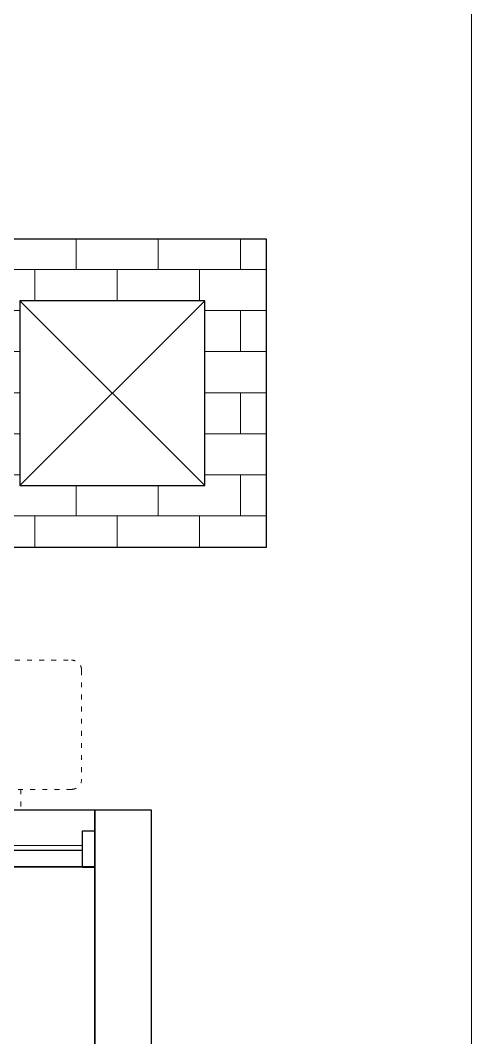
# Model space of a CAD drawing. Header units: millimetres. Extents: x 27934 to 36193, y -8056 to 1263.
# Drawn here: x 35077 to 36193, y -5320 to -2802 of the extents above; entities that cross this region are included whole.
import ezdxf

# ---------------------------------------------------------------- set-up
doc = ezdxf.new("R2010")
doc.units = ezdxf.units.MM
doc.header["$MEASUREMENT"] = 0
doc.linetypes.add('ACAD_ISO03W100', pattern=[30, 12, -18])
for name, color, linetype in [('_CarpetFSI', 191, 'Continuous'), ('_ResiFSI', 190, 'Continuous'), ('_Window', 115, 'Continuous'), ('A-WINDOW', 3, 'Continuous')]:
    doc.layers.add(name, color=color, linetype=linetype)
for name, color, linetype, lineweight in [('_MAA_Spec_Furniture', 251, 'Continuous', 13), ('PP-OUTER', 8, 'Continuous', 30), ('PP-ROOM 2', 8, 'Continuous', 30), ('SWP', 1, 'Continuous', 15), ('WALL A', 7, 'Continuous', 5)]:
    doc.layers.add(name, color=color, linetype=linetype, lineweight=lineweight)

# ---------------------------------------------------------------- blocks, each defined once
blk = doc.blocks.new('IC 1')
at = {"layer": 'SWP', "lineweight": 15, "ltscale": 30}
h = blk.add_hatch(dxfattribs=at)
h.set_pattern_fill('AR-B816', color=9, scale=6.000607146966712, style=0)
h.set_pattern_definition([(179.999999999925, (376164.1073075047, 227652.4805268024), (5.2382e-12, 4.000404764649728), []), (90, (376164.1073075047, 227652.4805268024), (4.000404764654966, 4.000404764644491), [4.000404764649728, -4.000404764649728])])
h.paths.add_polyline_path([(376179.1088253719, 227667.4820446698), (376179.1088253719, 227637.4790089349), (376149.105789637, 227637.479008935), (376149.1057896372, 227667.4820446698)])
h.paths.add_polyline_path([(376155.1063967842, 227661.4814375228), (376155.1063967842, 227643.479616082), (376173.108218225, 227643.479616082), (376173.108218225, 227661.4814375228)], flags=16)
at = {"layer": 'SWP', "linetype": 'Continuous', "lineweight": 30, "ltscale": 30}
for p, q in [((376173.108218225, 227661.4814375228), (376155.1063967842, 227643.479616082)), ((376173.108218225, 227643.479616082), (376155.1063967842, 227661.4814375228))]:
    blk.add_line(p, q, dxfattribs=at)
for points in [[(376179.1088253719, 227667.4820446698), (376149.1057896372, 227667.4820446698), (376149.105789637, 227637.479008935), (376179.1088253719, 227637.4790089349)], [(376173.108218225, 227661.4814375228), (376155.1063967842, 227661.4814375228), (376155.1063967842, 227643.479616082), (376173.108218225, 227643.479616082)]]:
    blk.add_lwpolyline(points, close=True, dxfattribs=at)
blk = doc.blocks.new('W344')
at = {"layer": 'A-WINDOW'}
for p, q in [((1156.560244487334, 295.3876233784161), (1154.560244487334, 295.3876233784163)), ((1162.314411487334, 295.3876233784153), (1156.810244487334, 295.3876233784161)), ((1164.564411487334, 295.3876233784151), (1162.564411487334, 295.3876233784153)), ((1156.560244487334, 295.2876233784161), (1154.560244487334, 295.2876233784163)), ((1162.314411487334, 295.2876233784154), (1156.810244487334, 295.2876233784161)), ((1164.564411487334, 295.2876233784151), (1162.564411487334, 295.2876233784153))]:
    blk.add_line(p, q, dxfattribs=at)
for points in [[(1154.310244487334, 295.6961752397893), (1154.560244487334, 295.6961752397893), (1154.560244487334, 294.9461752397894), (1154.310244487334, 294.9461752397894)], [(1156.560244487334, 295.6916752397894), (1156.810244487334, 295.6916752397894), (1156.810244487334, 294.9416752397894), (1156.560244487334, 294.9416752397894)], [(1162.314411487334, 295.6916752397894), (1162.564411487334, 295.6916752397894), (1162.564411487334, 294.9416752397894), (1162.314411487334, 294.9416752397894)], [(1164.564411487334, 295.6916752397894), (1164.814411487334, 295.6916752397894), (1164.814411487334, 294.9416752397894), (1164.564411487334, 294.9416752397894)]]:
    blk.add_lwpolyline(points, close=True, dxfattribs=at)

msp = doc.modelspace()

# ---------------------------------------------------------------- linework, layer by layer
at = {"layer": '_CarpetFSI'}
msp.add_lwpolyline([(35261.18965250795, -4896.812091245345), (33851.18965250795, -4896.812091245345), (33851.18965250795, -2701.812091245345), (34786.18964868954, -2701.812091245345), (34786.18964868954, -416.8120912565208), (33936.18965250795, -416.8120912565208), (33936.18965250795, 663.1879049325067), (30501.18964868953, 663.1879049325067), (30501.18964868953, -556.812091245345), (28266.18965250795, -556.812091245345), (28266.18965250795, -7641.766509435169), (35261.18965250795, -7641.766509435169)], close=True, dxfattribs=at)
at = {"layer": '_MAA_Spec_Furniture', "color": 253, "linetype": 'ACAD_ISO03W100', "true_color": 0x999999}
msp.add_lwpolyline([(34313.68965250795, -4385.390648595087), (35203.68965250795, -4385.390648595087, -0.4142135623730951), (35228.68965250795, -4410.390648595085), (35228.68965250795, -4680.117997164867, -0.4142135623730951), (35203.68965250795, -4705.117997164867), (34313.68965250795, -4705.117997164867, -0.4142135623730951), (34288.68965250795, -4680.117997164867), (34288.68965250795, -4410.390648595085, -0.4142135623730951)], format="xyb", close=True, dxfattribs=at)
msp.add_lwpolyline([(35078.59340143745, -4705.117997164867), (35078.59340143745, -4755.117997164867)], dxfattribs=at)
at = {"layer": '_ResiFSI'}
msp.add_lwpolyline([(33991.18965250795, -2841.812091245345), (34926.18965250795, -2841.812091245345), (34926.18965250795, -276.8120912565209), (34076.18965250795, -276.8120912565209), (34076.18965250795, 803.187904932507), (28126.18965250795, 803.187904932507), (28126.18965250795, -7781.766513246141), (35401.18965250795, -7781.766513246141), (35401.18965250795, -4756.812091256521), (33991.18965250795, -4756.812091256521)], close=True, dxfattribs=at)
at = {"layer": '_Window'}
for points in [[(35261.18965250795, -4756.812091256521), (33991.18965250795, -4756.812091256521), (33991.18965250795, -4896.812091245345), (35261.18965250795, -4896.812091245345)], [(35261.18965251913, -4756.812091256521), (33991.18965251914, -4756.812091256521), (33991.18965251914, -4896.812091245345), (35261.18965251913, -4896.812091245345)]]:
    msp.add_lwpolyline(points, close=True, dxfattribs=at)
at = {"layer": 'PP-OUTER', "lineweight": 0, "ltscale": 60}
msp.add_lwpolyline([(36192.9346715266, -8055.819463065855), (27933.93467153778, -8055.819463065855), (27933.93467153778, 1263.180536934145), (36192.9346715266, 1263.180536934145)], close=True, dxfattribs=at)
at = {"layer": 'PP-ROOM 2', "lineweight": 0, "ltscale": 60}
msp.add_lwpolyline([(35261.18965250795, -4896.812091245345), (31716.18964868953, -4896.812091245345), (31716.18964868953, -7641.766509435169), (35261.18965250795, -7641.766509435169)], close=True, dxfattribs=at)
at = {"layer": 'WALL A', "linetype": 'Continuous', "lineweight": 30, "ltscale": 0.6}
msp.add_lwpolyline([(35401.18965250795, -4756.812091256521), (35261.18965250795, -4756.812091256521), (35261.18965250795, -4896.812091245345), (35261.18965250795, -7641.766509435169), (31516.18965250795, -7641.766509435169), (31516.18965250795, -7781.766513246141), (35401.18965250795, -7781.766513246141)], close=True, dxfattribs=at)

# ---------------------------------------------------------------- block references
at = {"layer": 'A-WINDOW', "xscale": 120.904399178602, "yscale": 120.904399178602, "zscale": 120.904399178602, "rotation": 359.9480563300227}
msp.add_blockref('W344', (-105602.2687793022, -40430.5630550152), dxfattribs=at)
at = {"layer": 'SWP', "color": 0, "linetype": 'Continuous', "lineweight": 13, "xscale": 25.40415704388033, "yscale": 25.40415704388033, "zscale": 25.40415704388033}
msp.add_blockref('IC 1', (-9520827.504277304, -5787043.775731957), dxfattribs=at)

doc.saveas('drawing.dxf')
